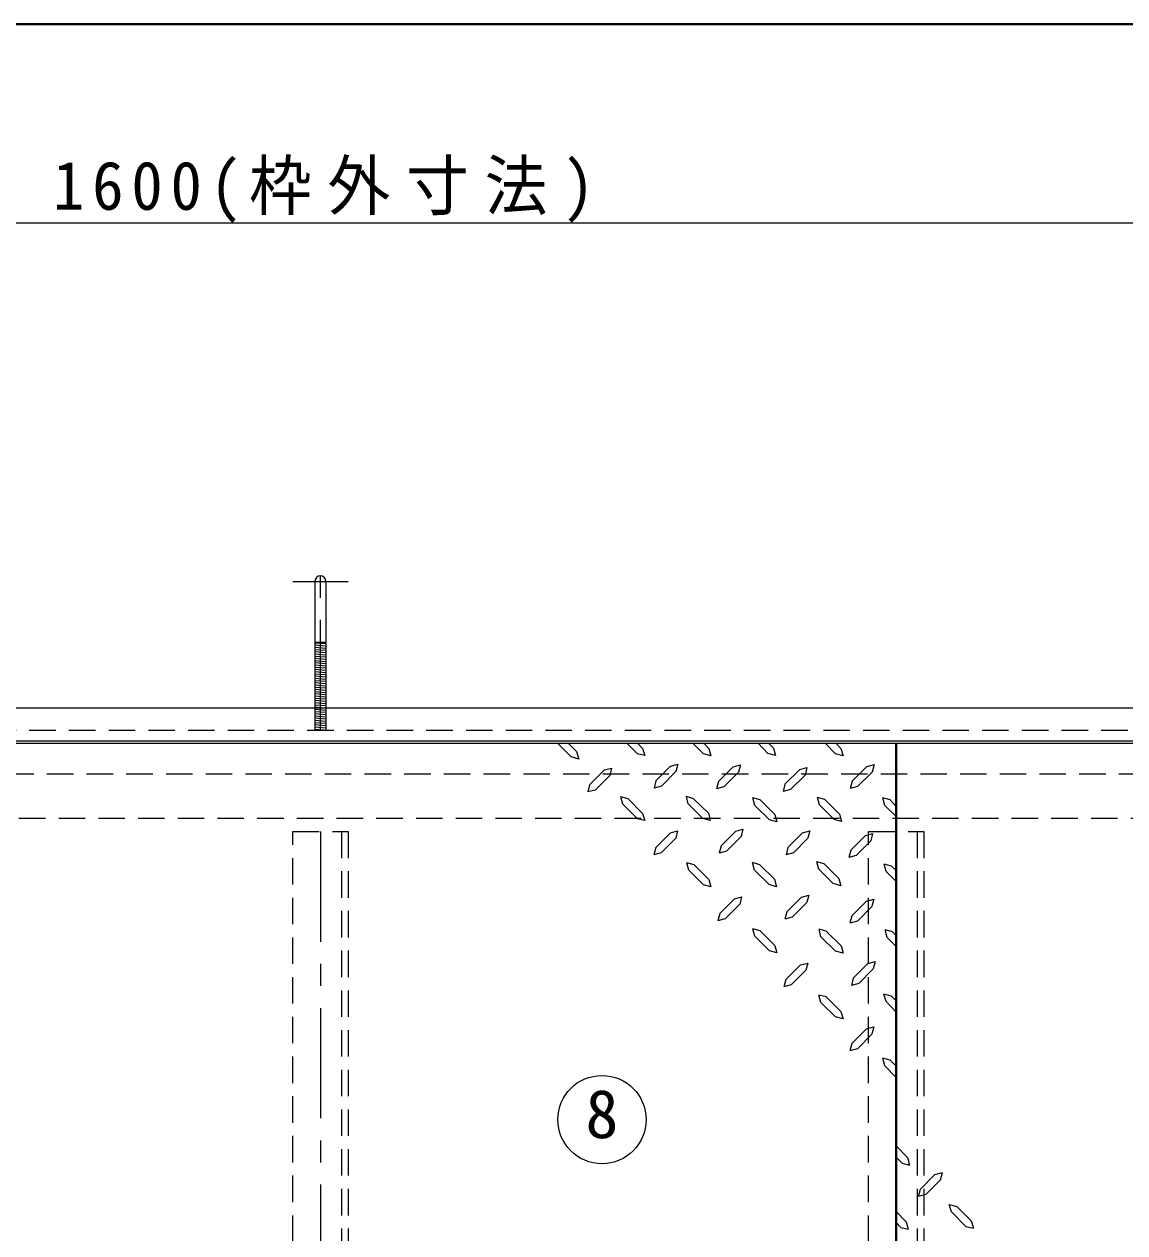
# Model space of a CAD drawing. Units: millimetres at full size, sheet at 1:10; details may follow other scales. Extents: x -2125 to 1925, y -1405 to 1405.
# Drawn here: x -482 to 17, y 857 to 1405 of the extents above; entities that cross this region are included whole.
import ezdxf
from ezdxf.enums import TextEntityAlignment as Align

# ---------------------------------------------------------------- set-up
doc = ezdxf.new("R2010")
doc.units = ezdxf.units.MM
doc.header["$LTSCALE"] = 10
doc.linetypes.add('CHAIN1', pattern=[8, 5, -1, 1, -1])
doc.linetypes.add('DASHED1', pattern=[1.8, 1.2, -0.6])
doc.layers.add('0-A', color=4, linetype='Continuous', lineweight=9)
doc.styles.add('ＭＳ ゴシック', font='')
doc.styles.get('ＭＳ ゴシック').set_extended_font_data('MS Gothic')

msp = doc.modelspace()

# ---------------------------------------------------------------- linework, layer by layer
at = {"layer": '0-A', "color": 1, "lineweight": 40}
for p, q in [((1925.2, 1405.02), (-2124.8, 1405.02)), ((-86.8, 745.02), (-86.8, 1079.02))]:
    msp.add_line(p, q, dxfattribs=at)
at = {"layer": '0-A'}
for p, q in [((-1147.8, 1315.02), (452.2, 1315.02)), ((-350.3, 1124.92), (-345.3, 1124.92)), ((-345.3, 1124.05), (-350.3, 1124.46)), ((-345.3, 1123.04), (-350.3, 1123.45)), ((-345.3, 1122.04), (-350.3, 1122.45)), ((-345.3, 1121.04), (-350.3, 1121.45)), ((-345.3, 1120.03), (-350.3, 1120.44)), ((-345.3, 1119.03), (-350.3, 1119.44)), ((-345.3, 1118.03), (-350.3, 1118.44)), ((-345.3, 1117.02), (-350.3, 1117.43)), ((-345.3, 1116.02), (-350.3, 1116.43)), ((-345.3, 1115.02), (-350.3, 1115.43)), ((-345.3, 1114.01), (-350.3, 1114.42)), ((-345.3, 1113.01), (-350.3, 1113.42)), ((-345.3, 1112.01), (-350.3, 1112.42)), ((-345.3, 1111), (-350.3, 1111.41)), ((-345.3, 1110), (-350.3, 1110.41)), ((-345.3, 1109), (-350.3, 1109.41)), ((-345.3, 1107.99), (-350.3, 1108.4)), ((-345.3, 1106.99), (-350.3, 1107.4)), ((-345.3, 1105.99), (-350.3, 1106.4)), ((-345.3, 1104.98), (-350.3, 1105.39)), ((-345.3, 1103.98), (-350.3, 1104.39)), ((-345.3, 1102.98), (-350.3, 1103.39)), ((-345.3, 1101.97), (-350.3, 1102.38)), ((-345.3, 1100.97), (-350.3, 1101.38)), ((-345.3, 1099.97), (-350.3, 1100.38)), ((-345.3, 1098.96), (-350.3, 1099.37)), ((-345.3, 1097.96), (-350.3, 1098.37)), ((-345.3, 1096.96), (-350.3, 1097.37)), ((-345.3, 1095.95), (-350.3, 1096.36)), ((-346.13, 1095.02), (-350.3, 1095.36)), ((-240.4, 1079.02), (-234.06, 1072.82)), ((-235.42, 1079.02), (-231.64, 1075.24)), ((-208.86, 1079.02), (-204.13, 1074.29)), ((-178.93, 1079.02), (-174.21, 1074.29)), ((-170.85, 1073.35), (-174.21, 1074.29)), ((-174, 1079.02), (-171.69, 1076.71)), ((-171.69, 1076.71), (-170.85, 1073.35)), ((-149.36, 1079.02), (-144.91, 1074.4)), ((-141.55, 1073.56), (-144.91, 1074.4)), ((-144.6, 1079.02), (-142.39, 1076.81)), ((-142.39, 1076.81), (-141.55, 1073.56)), ((-118.98, 1079.02), (-114.25, 1074.29)), ((-110.89, 1073.35), (-114.25, 1074.29)), ((-114.15, 1079.02), (-111.84, 1076.71)), ((-111.84, 1076.71), (-110.89, 1073.35)), ((-106.69, 1061.8), (-100.08, 1068.52)), ((-100.08, 1068.52), (-96.72, 1069.36)), ((-96.72, 1069.36), (-97.66, 1066)), ((-225.76, 1060.22), (-219.04, 1066.94)), ((-223.24, 1057.81), (-216.63, 1064.42)), ((-219.04, 1066.94), (-215.79, 1067.78)), ((-215.79, 1067.78), (-216.63, 1064.42)), ((-193.21, 1059.59), (-186.7, 1066.21)), ((-167.28, 1061.69), (-160.66, 1068.41)), ((-164.86, 1059.28), (-158.25, 1065.89)), ((-137.25, 1060.43), (-130.53, 1067.15)), ((-134.73, 1058.02), (-128.11, 1064.63)), ((-130.53, 1067.15), (-127.27, 1067.99)), ((-127.27, 1067.99), (-128.11, 1064.63)), ((-104.28, 1059.38), (-97.66, 1066)), ((-225.76, 1060.22), (-226.6, 1056.97)), ((-223.24, 1057.81), (-226.6, 1056.97)), ((-195.73, 1062.01), (-196.57, 1058.75)), ((-193.21, 1059.59), (-196.57, 1058.75)), ((-167.28, 1061.69), (-168.22, 1058.44)), ((-164.86, 1059.28), (-168.22, 1058.44)), ((-137.25, 1060.43), (-138.09, 1057.18)), ((-134.73, 1058.02), (-138.09, 1057.18)), ((-106.69, 1061.8), (-107.64, 1058.54)), ((-104.28, 1059.38), (-107.64, 1058.54)), ((-208.33, 1053.92), (-211.59, 1054.76)), ((-210.75, 1051.4), (-211.59, 1054.76)), ((-208.33, 1053.92), (-201.72, 1047.2)), ((-181.03, 1051.51), (-181.87, 1054.87)), ((-178.62, 1053.92), (-181.87, 1054.87)), ((-178.62, 1053.92), (-171.9, 1047.31)), ((-148.38, 1053.4), (-151.74, 1054.24)), ((-150.79, 1050.88), (-151.74, 1054.24)), ((-148.38, 1053.4), (-141.76, 1046.78)), ((-121.5, 1051.09), (-122.44, 1054.45)), ((-119.08, 1053.5), (-122.44, 1054.45)), ((-119.08, 1053.5), (-112.47, 1046.89)), ((-89.47, 1053.4), (-92.83, 1054.24)), ((-91.89, 1050.88), (-92.83, 1054.24)), ((-89.47, 1053.4), (-86.8, 1050.34)), ((-210.75, 1051.4), (-204.13, 1044.79)), ((-181.03, 1051.51), (-174.42, 1044.89)), ((-171.9, 1047.31), (-171.06, 1044.05)), ((-150.79, 1050.88), (-144.28, 1044.37)), ((-141.76, 1046.78), (-140.92, 1043.42)), ((-121.5, 1051.09), (-114.88, 1044.47)), ((-112.47, 1046.89), (-111.52, 1043.63)), ((-91.89, 1050.88), (-86.8, 1045.79)), ((-171.06, 1044.05), (-174.42, 1044.89)), ((-140.92, 1043.42), (-144.28, 1044.37)), ((-111.52, 1043.63), (-114.88, 1044.47)), ((-195.73, 1031.77), (-189.12, 1038.49)), ((-193.32, 1029.35), (-186.7, 1035.97)), ((-189.12, 1038.49), (-185.86, 1039.33)), ((-185.86, 1039.33), (-186.7, 1035.97)), ((-166.12, 1032.5), (-159.51, 1039.12)), ((-163.71, 1030.09), (-157.09, 1036.7)), ((-159.51, 1039.12), (-156.25, 1040.06)), ((-156.25, 1040.06), (-157.09, 1036.7)), ((-135.88, 1031.77), (-129.27, 1038.49)), ((-133.36, 1029.35), (-126.85, 1035.97)), ((-129.27, 1038.49), (-125.91, 1039.33)), ((-125.91, 1039.33), (-126.85, 1035.97)), ((-107.32, 1030.61), (-100.71, 1037.23)), ((-100.71, 1037.23), (-97.45, 1038.17)), ((-97.45, 1038.17), (-98.29, 1034.81)), ((-195.73, 1031.77), (-196.68, 1028.51)), ((-166.12, 1032.5), (-167.07, 1029.14)), ((-163.71, 1030.09), (-167.07, 1029.14)), ((-135.88, 1031.77), (-136.72, 1028.51)), ((-107.32, 1030.61), (-108.27, 1027.25)), ((-104.91, 1028.2), (-98.29, 1034.81)), ((-193.32, 1029.35), (-196.68, 1028.51)), ((-178.41, 1023.89), (-181.66, 1024.84)), ((-180.82, 1021.48), (-181.66, 1024.84)), ((-148.59, 1024), (-151.95, 1024.94)), ((-151, 1021.58), (-151.95, 1024.94)), ((-133.36, 1029.35), (-136.72, 1028.51)), ((-119.5, 1024.42), (-122.76, 1025.36)), ((-121.92, 1022), (-122.76, 1025.36)), ((-104.91, 1028.2), (-108.27, 1027.25)), ((-180.82, 1021.48), (-174.21, 1014.86)), ((-178.41, 1023.89), (-171.69, 1017.28)), ((-151, 1021.58), (-144.39, 1014.97)), ((-148.59, 1024), (-141.97, 1017.38)), ((-121.92, 1022), (-115.3, 1015.39)), ((-119.5, 1024.42), (-112.78, 1017.8)), ((-88.84, 1023.37), (-92.2, 1024.21)), ((-91.26, 1020.85), (-92.2, 1024.21)), ((-91.26, 1020.85), (-86.8, 1016.39)), ((-88.84, 1023.37), (-86.8, 1021.32)), ((-170.85, 1014.02), (-174.21, 1014.86)), ((-171.69, 1017.28), (-170.85, 1014.02)), ((-141.03, 1014.02), (-144.39, 1014.97)), ((-141.97, 1017.38), (-141.03, 1014.02)), ((-111.94, 1014.44), (-115.3, 1015.39)), ((-112.78, 1017.8), (-111.94, 1014.44)), ((-136.3, 1002.68), (-129.69, 1009.3)), ((-100.29, 1007.51), (-96.93, 1008.35)), ((-96.93, 1008.35), (-97.87, 1004.99)), ((-164.34, 999.43), (-157.72, 1006.04)), ((-133.89, 1000.27), (-127.27, 1006.88)), ((-106.9, 1000.79), (-100.29, 1007.51)), ((-104.38, 998.38), (-97.87, 1004.99)), ((-166.75, 1001.84), (-167.7, 998.48)), ((-164.34, 999.43), (-167.7, 998.48)), ((-136.3, 1002.68), (-137.25, 999.32)), ((-133.89, 1000.27), (-137.25, 999.32)), ((-106.9, 1000.79), (-107.74, 997.54)), ((-104.38, 998.38), (-107.74, 997.54)), ((-150.79, 991.55), (-151.74, 994.91)), ((-148.38, 993.97), (-151.74, 994.91)), ((-148.38, 993.97), (-141.76, 987.35)), ((-118.45, 993.86), (-121.71, 994.7)), ((-120.87, 991.34), (-121.71, 994.7)), ((-118.45, 993.86), (-111.73, 987.14)), ((-90.94, 991.03), (-91.78, 994.39)), ((-88.42, 993.55), (-91.78, 994.39)), ((-88.42, 993.55), (-86.8, 991.92)), ((-150.79, 991.55), (-144.28, 984.94)), ((-141.76, 987.35), (-140.92, 983.99)), ((-120.87, 991.34), (-114.25, 984.73)), ((-111.73, 987.14), (-110.89, 983.89)), ((-90.94, 991.03), (-86.8, 986.88)), ((-140.92, 983.99), (-144.28, 984.94)), ((-110.89, 983.89), (-114.25, 984.73)), ((-136.83, 971.92), (-130.21, 978.53)), ((-134.41, 969.5), (-127.8, 976.12)), ((-106.27, 972.55), (-99.66, 979.27)), ((-103.75, 970.13), (-97.24, 976.75)), ((-99.66, 979.27), (-96.3, 980.11)), ((-96.3, 980.11), (-97.24, 976.75)), ((-136.83, 971.92), (-137.77, 968.56)), ((-106.27, 972.55), (-107.11, 969.29)), ((-103.75, 970.13), (-107.11, 969.29)), ((-134.41, 969.5), (-137.77, 968.56)), ((-118.45, 964.04), (-121.81, 964.88)), ((-120.87, 961.52), (-121.81, 964.88)), ((-91.36, 961.94), (-92.31, 965.3)), ((-88.95, 964.46), (-92.31, 965.3)), ((-88.95, 964.46), (-86.8, 962.31)), ((-120.87, 961.52), (-114.25, 955.01)), ((-118.45, 964.04), (-111.84, 957.43)), ((-91.36, 961.94), (-86.8, 957.19)), ((-110.89, 954.07), (-114.25, 955.01)), ((-111.84, 957.43), (-110.89, 954.07)), ((-106.9, 942.94), (-100.29, 949.55)), ((-100.29, 949.55), (-96.93, 950.5)), ((-96.93, 950.5), (-97.87, 947.14)), ((-106.9, 942.94), (-107.74, 939.58)), ((-104.38, 940.52), (-97.87, 947.14)), ((-104.38, 940.52), (-107.74, 939.58)), ((-91.89, 932.86), (-92.83, 936.22)), ((-89.47, 935.38), (-92.83, 936.22)), ((-91.89, 932.86), (-86.8, 927.56)), ((-89.47, 935.38), (-86.8, 932.7)), ((-81.7, 891.18), (-86.8, 896.47)), ((-84.12, 888.66), (-86.8, 891.34)), ((-84.12, 888.66), (-80.76, 887.82)), ((-81.7, 891.18), (-80.76, 887.82)), ((-69.21, 883.51), (-75.72, 876.9)), ((-69.21, 883.51), (-65.85, 884.46)), ((-66.69, 881.1), (-65.85, 884.46)), ((-76.66, 873.54), (-75.72, 876.9)), ((-66.69, 881.1), (-73.3, 874.48)), ((-73.3, 874.48), (-76.66, 873.54)), ((-82.23, 862.09), (-86.8, 866.84)), ((-62.7, 869.97), (-59.34, 869.02)), ((-61.75, 866.61), (-62.7, 869.97)), ((-55.14, 859.99), (-61.75, 866.61)), ((-52.72, 862.51), (-59.34, 869.02)), ((-84.64, 859.57), (-86.8, 861.73)), ((-82.23, 862.09), (-81.28, 858.73)), ((-52.72, 862.51), (-51.78, 859.15)), ((-84.64, 859.57), (-81.28, 858.73)), ((-55.14, 859.99), (-51.78, 859.15))]:
    msp.add_line(p, q, dxfattribs=at)
at = {"layer": '0-A', "linetype": 'CHAIN1'}
for p, q in [((-347.8, 1085.02), (-347.8, 1164.92)), ((-360.3, 1152.42), (-335.3, 1152.42)), ((-347.8, 1039.02), (-347.8, 745.02))]:
    msp.add_line(p, q, dxfattribs=at)
at = {"layer": '0-A', "color": 7, "lineweight": 18}
for p, q in [((-350.3, 1152.42), (-350.3, 1095.02)), ((-345.3, 1152.42), (-345.3, 1095.02)), ((452.2, 1095.02), (-1147.8, 1095.02)), ((437.2, 1080.02), (-1132.8, 1080.02))]:
    msp.add_line(p, q, dxfattribs=at)
at = {"layer": '0-A', "linetype": 'DASHED1'}
for p, q in [((-350.3, 1095.02), (-350.3, 1085.02)), ((-345.3, 1093.95), (-350.3, 1094.36)), ((-345.3, 1092.94), (-350.3, 1093.35)), ((-345.3, 1091.94), (-350.3, 1092.35)), ((-345.3, 1090.94), (-350.3, 1091.35)), ((-345.3, 1094.95), (-346.13, 1095.02)), ((-345.3, 1095.02), (-345.3, 1085.02)), ((-1127.8, 1085.02), (432.2, 1085.02)), ((-345.3, 1089.93), (-350.3, 1090.34)), ((-345.3, 1088.93), (-350.3, 1089.34)), ((-345.3, 1087.93), (-350.3, 1088.34)), ((-345.3, 1086.92), (-350.3, 1087.33)), ((-345.3, 1085.92), (-350.3, 1086.33)), ((-346.54, 1085.02), (-350.3, 1085.33)), ((422.2, 1065.02), (-903.2, 1065.02)), ((-898.46, 1045.02), (402.2, 1045.02)), ((-338.3, 1039.02), (-338.3, 745.02)), ((-77.3, 1039.02), (-77.3, 745.02))]:
    msp.add_line(p, q, dxfattribs=at)
at = {"layer": '0-A', "color": 5, "lineweight": 25}
msp.add_line((-906.78, 1079.02), (435.2, 1079.02), dxfattribs=at)
at = {"layer": '0-A', "color": 7, "linetype": 'DASHED1', "lineweight": 18}
for p, q in [((-360.3, 1039.02), (-335.3, 1039.02)), ((-360.3, 745.02), (-360.3, 1039.02)), ((-335.3, 1039.02), (-335.3, 745.02)), ((-99.3, 1039.02), (-74.3, 1039.02)), ((-99.3, 745.02), (-99.3, 1039.02)), ((-74.3, 1039.02), (-74.3, 745.02))]:
    msp.add_line(p, q, dxfattribs=at)
at = {"layer": '0-A'}
for points in [[(-231.64, 1075.24), (-230.7, 1071.88), (-234.06, 1072.82)], [(-204.03, 1079.02), (-201.72, 1076.71), (-200.77, 1073.45), (-204.13, 1074.29)], [(-195.73, 1062.01), (-189.12, 1068.73), (-185.76, 1069.57), (-186.7, 1066.21)], [(-160.66, 1068.41), (-157.41, 1069.25), (-158.25, 1065.89)], [(-201.72, 1047.2), (-200.77, 1043.95), (-204.13, 1044.79)], [(-166.75, 1001.84), (-160.14, 1008.46), (-156.88, 1009.4), (-157.72, 1006.04)], [(-129.69, 1009.3), (-126.33, 1010.14), (-127.27, 1006.88)], [(-130.21, 978.53), (-126.85, 979.37), (-127.8, 976.12)]]:
    msp.add_lwpolyline(points, dxfattribs=at)
at = {"layer": '0-A', "color": 7, "lineweight": 18}
msp.add_circle((-220.16, 908.45), 20, dxfattribs=at)
msp.add_arc((-347.8, 1152.42), 2.5, 0, 180, dxfattribs=at)

# ---------------------------------------------------------------- texts
at = {"layer": '0-A', "color": 7, "style": 'ＭＳ ゴシック'}
msp.add_text('8', height=21.99, dxfattribs=at).set_placement((-227.66, 893.45), align=Align.BOTTOM_LEFT)
at = {"layer": '0-A', "color": 7, "insert": (-469.05, 1315.02), "char_height": 21.99, "attachment_point": 7, "style": 'ＭＳ ゴシック'}
msp.add_mtext('\\T1.25;\\W0.95;1600(枠外寸法)', dxfattribs=at)

doc.saveas('drawing.dxf')
